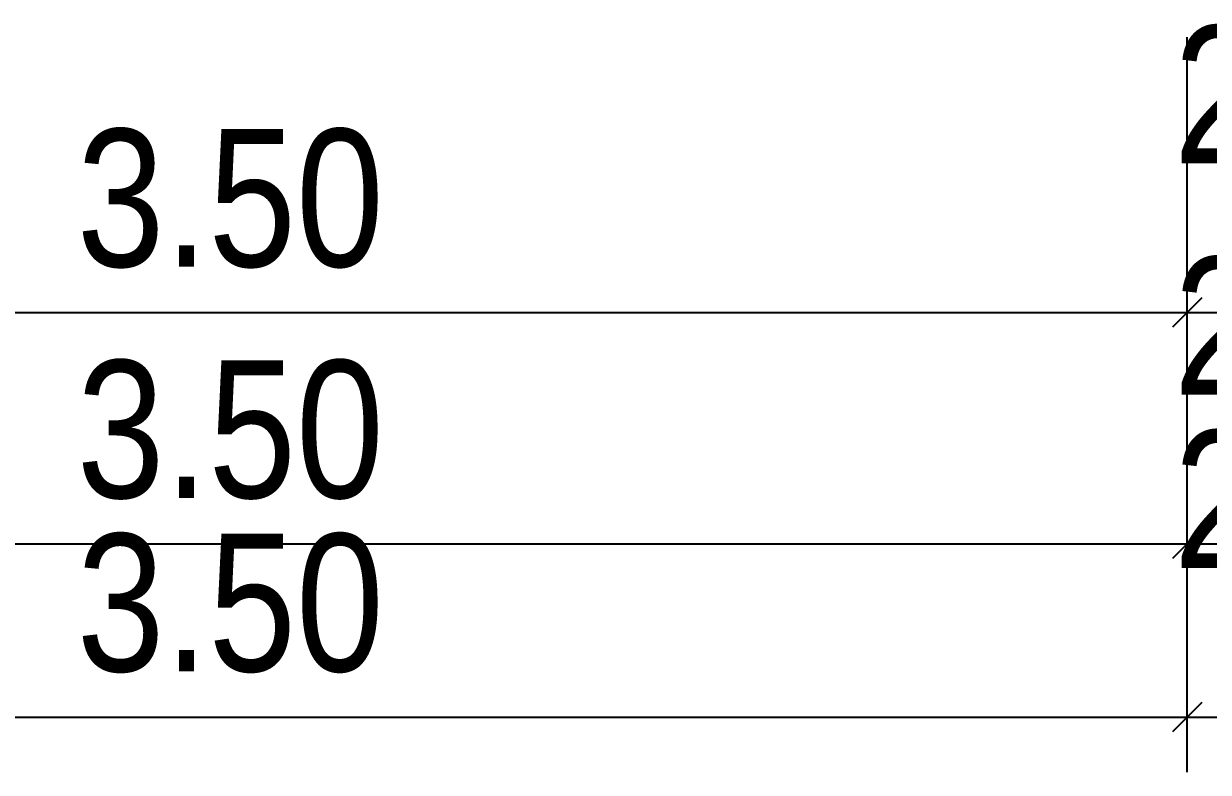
# Model space of a CAD drawing. Extents: x -996 to 41004, y -11542 to 18158.
# Drawn here: x 24650 to 26801, y -4370 to -3010 of the extents above; entities that cross this region are included whole.
import ezdxf

# ---------------------------------------------------------------- set-up
doc = ezdxf.new("R2010")
doc.units = 0
doc.header["$LTSCALE"] = 50
doc.layers.get('0').update_dxf_attribs({"lineweight": 25})
for name, color, linetype, lineweight, true_color in [('X_Mass', 7, 'Continuous', 25, 0x0080ff), ('XREF-41001-A-G-EG$0$X_Mass', 7, 'Continuous', 25, 0x0080ff), ('XREF-41001-A-G-O2$0$X_Mass', 7, 'Continuous', 25, 0x0080ff)]:
    doc.layers.add(name, color=color, linetype=linetype, lineweight=lineweight, true_color=true_color)
doc.styles.get("Standard").update_dxf_attribs({"font": 'ARIALN.TTF'})
doc.styles.add('XREF-41001-A-G-EG$0$Standard', font='ARIALN.TTF')
doc.styles.add('XREF-41001-A-G-O2$0$Standard', font='ARIALN.TTF')

# ---------------------------------------------------------------- blocks, each defined once
blk = doc.blocks.new('XREF-41001-A-G-O2$0$Maß_A0AA6LBVLL', base_point=(3336, -4055))
at = {"color": 8, "ltscale": 0.25, "true_color": 0x808080}
for p, q in [((26762.6, -4055), (26762.6, -3455)), ((26789.1, -3928.5), (26736, -3981.5)), ((3362.6, -3955), (36362.6, -3955))]:
    blk.add_line(p, q, dxfattribs=at)
at = {"color": 8, "ltscale": 0.25, "true_color": 0x808080, "char_height": 250, "attachment_point": 1, "style": 'XREF-41001-A-G-O2$0$Standard'}
for s, insert in [('{\\fArial Narrow;25}', (26738.3, -3434.2)), ('{\\fArial Narrow;3.50}', (24746.3, -3621.7))]:
    blk.add_mtext(s, dxfattribs=dict(at, insert=insert))
blk = doc.blocks.new('XREF-41001-A-G-O2')
at = {"layer": 'XREF-41001-A-G-O2$0$X_Mass', "color": 8, "ltscale": 0.25, "true_color": 0x808080}
blk.add_blockref('XREF-41001-A-G-O2$0$Maß_A0AA6LBVLL', (3336, -4055), dxfattribs=at)
blk = doc.blocks.new('XREF-41001-A-G-EG$0$Maß_A0AA6L9PLL', base_point=(3336, -4370))
at = {"color": 6, "ltscale": 0.25, "true_color": 0xff00ff}
for p, q in [((26762.6, -4370), (26762.6, -3770)), ((26789.1, -4243.5), (26736, -4296.5)), ((3362.6, -4270), (36362.6, -4270))]:
    blk.add_line(p, q, dxfattribs=at)
at = {"color": 6, "ltscale": 0.25, "true_color": 0xff00ff, "char_height": 250, "attachment_point": 1, "style": 'XREF-41001-A-G-EG$0$Standard'}
for s, insert in [('{\\fArial Narrow;25}', (26738.3, -3749.2)), ('{\\fArial Narrow;3.50}', (24746.3, -3936.7))]:
    blk.add_mtext(s, dxfattribs=dict(at, insert=insert))
blk = doc.blocks.new('XREF-41001-A-G-EG')
at = {"layer": 'XREF-41001-A-G-EG$0$X_Mass', "color": 6, "ltscale": 0.25, "true_color": 0xff00ff}
blk.add_blockref('XREF-41001-A-G-EG$0$Maß_A0AA6L9PLL', (3336, -4370), dxfattribs=at)
blk = doc.blocks.new('Maß_A0AA6LD9LL', base_point=(3336, -3635))
at = {"ltscale": 0.25}
for p, q in [((26762.6, -3635), (26762.6, -3035)), ((26789.1, -3508.5), (26736, -3561.5)), ((3362.6, -3535), (36362.6, -3535))]:
    blk.add_line(p, q, dxfattribs=at)
at = {"ltscale": 0.25, "char_height": 250, "attachment_point": 1}
for s, insert in [('{\\fArial Narrow;25}', (26738.3, -3014.2)), ('{\\fArial Narrow;3.50}', (24746.3, -3201.7))]:
    blk.add_mtext(s, dxfattribs=dict(at, insert=insert))

msp = doc.modelspace()

# ---------------------------------------------------------------- block references
at = {"color": 8, "lineweight": 25, "ltscale": 0.25, "true_color": 0x808080}
msp.add_blockref('XREF-41001-A-G-O2', (0, 0, 3380), dxfattribs=at)
at = {"color": 6, "lineweight": 25, "ltscale": 0.25, "true_color": 0xff00ff}
msp.add_blockref('XREF-41001-A-G-EG', (0, 0, -3380), dxfattribs=at)
at = {"layer": 'X_Mass', "ltscale": 0.25}
msp.add_blockref('Maß_A0AA6LD9LL', (3336, -3635), dxfattribs=at)

doc.saveas('drawing.dxf')
